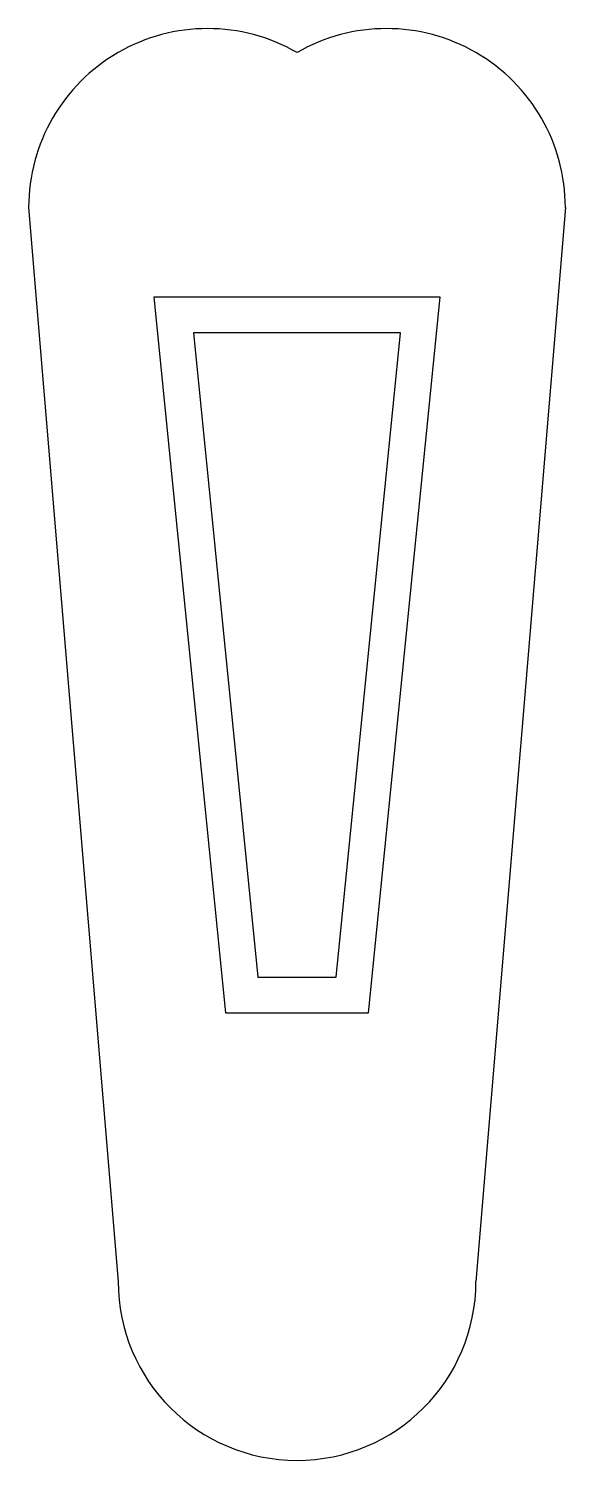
# Model space of a CAD drawing. Header units: inches. Extents: x 14.97 to 17.83, y 10.63 to 11.05.
# Drawn here: x 14.9672 to 15.1172, y 10.6319 to 11.0319 of the extents above.
import ezdxf

# ---------------------------------------------------------------- set-up
doc = ezdxf.new("R2010")
doc.units = ezdxf.units.IN
doc.header["$MEASUREMENT"] = 0
doc.layers.add('Prinderi_Fixe', color=3, linetype='Continuous')

msp = doc.modelspace()

# ---------------------------------------------------------------- linework, layer by layer
at = {"layer": 'Prinderi_Fixe'}
for p, q in [((14.96716, 10.98195), (14.99216, 10.68195)), ((15.11716, 10.98195), (15.09216, 10.68195))]:
    msp.add_line(p, q, dxfattribs=at)
for points in [[(15.04216, 10.95695), (15.00216, 10.95695), (15.02216, 10.75695), (15.04216, 10.75695), (15.06216, 10.75695), (15.08216, 10.95695)], [(15.04216, 10.94695), (15.01321, 10.94695), (15.03121, 10.76695), (15.04216, 10.76695), (15.05311, 10.76695), (15.07111, 10.94695)]]:
    msp.add_lwpolyline(points, close=True, dxfattribs=at)
for centre, start, end in [((15.01716, 10.98195), 60, 180), ((15.06716, 10.98195), 0, 120), ((15.04216, 10.68195), 180, 0)]:
    msp.add_arc(centre, 0.05, start, end, dxfattribs=at)

doc.saveas('drawing.dxf')
